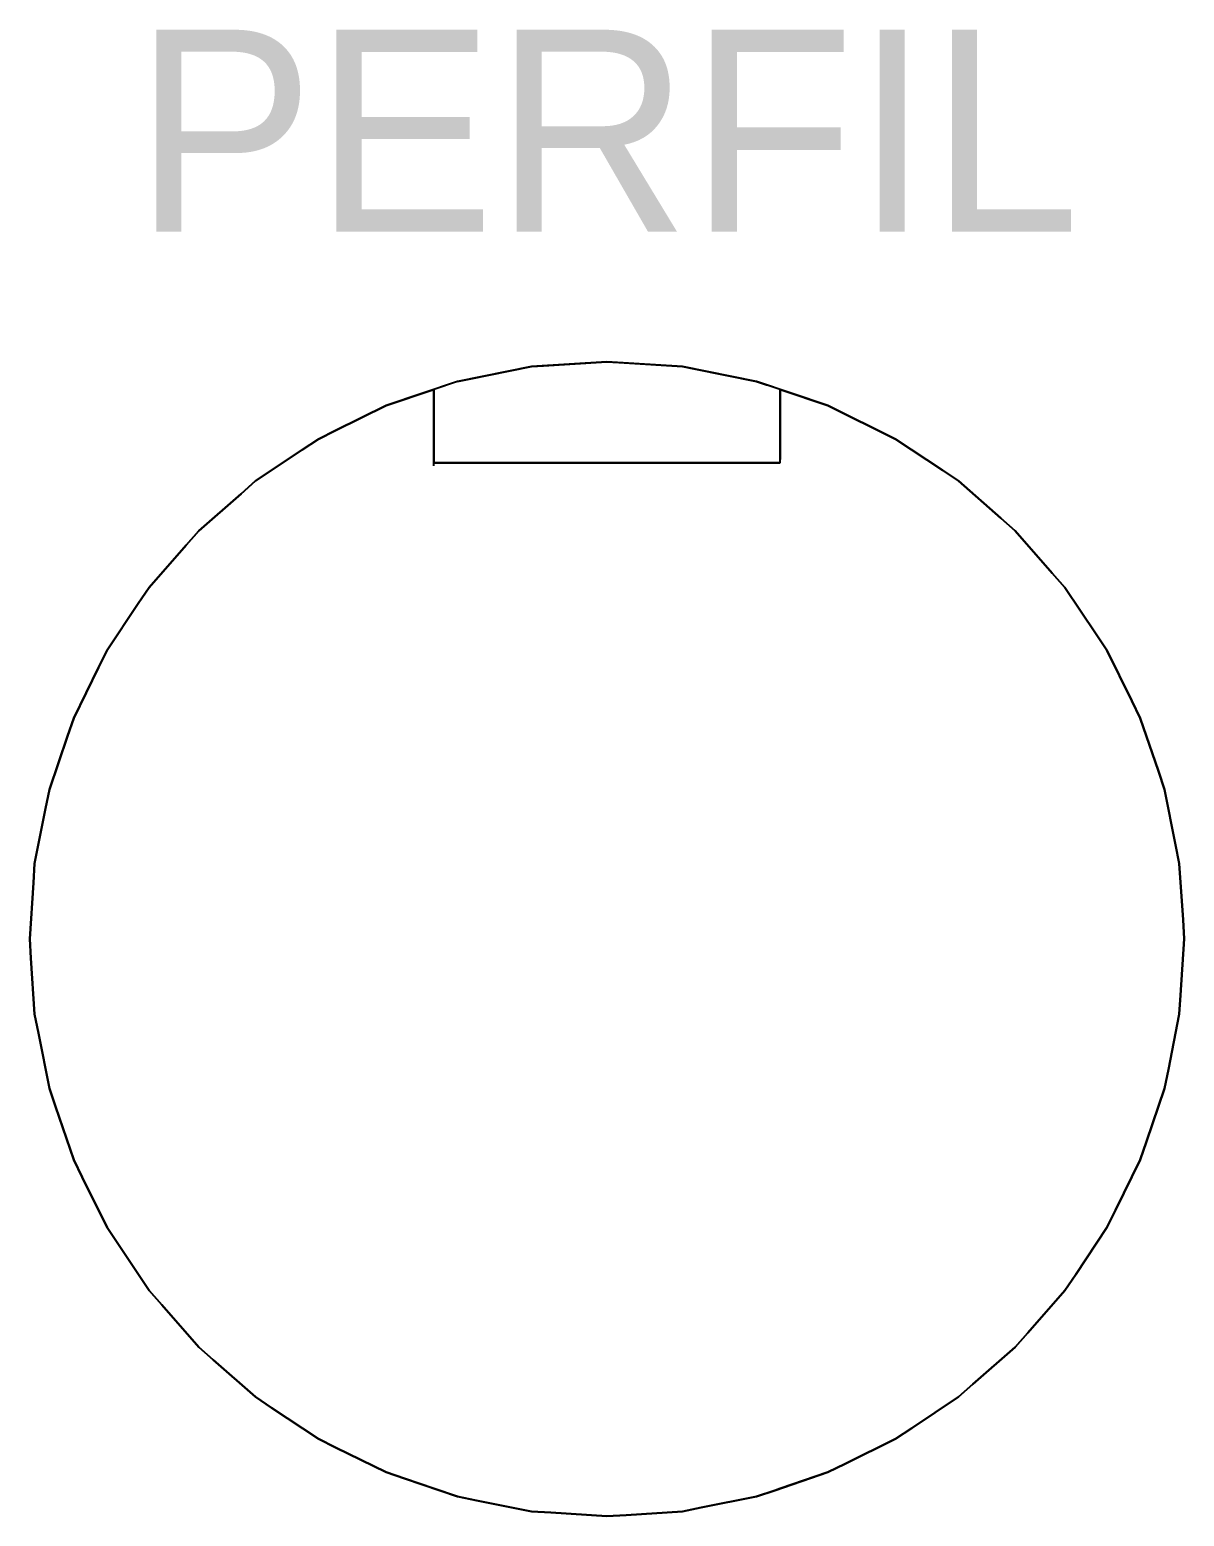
# Model space of a CAD drawing. Extents: x 0 to 420, y 0 to 297.
# Drawn here: x 220.34 to 240.34, y 154.66 to 180.41 of the extents above; entities that cross this region are included whole.
import ezdxf
from ezdxf.enums import TextEntityAlignment as Align

# ---------------------------------------------------------------- set-up
doc = ezdxf.new("R2010")
doc.units = 0
doc.layers.add('TEXTO', color=7, linetype='CONTINUOUS')
doc.layers.add('VISIBLE', color=7, linetype='CONTINUOUS')

msp = doc.modelspace()

# ---------------------------------------------------------------- linework, layer by layer
at = {"layer": 'VISIBLE'}
for p, q in [((230.3353, 174.6567), (229.03, 174.5711)), ((230.3353, 174.6567), (229.03, 174.5711)), ((229.2347, 174.5846), (230.3353, 174.6567)), ((230.3353, 174.6567), (230.54, 174.6433)), ((231.6405, 174.5711), (230.3353, 174.6567)), ((231.6405, 174.5711), (230.3353, 174.6567)), ((230.54, 174.6433), (231.6405, 174.5711)), ((229.03, 174.5711), (227.7471, 174.316)), ((229.03, 174.5711), (227.7471, 174.316)), ((227.7471, 174.316), (227.9483, 174.356)), ((227.9483, 174.356), (229.03, 174.5711)), ((229.03, 174.5711), (229.2347, 174.5846)), ((231.6405, 174.5711), (231.8418, 174.5311)), ((232.9235, 174.316), (231.6405, 174.5711)), ((232.9235, 174.316), (231.6405, 174.5711)), ((231.8418, 174.5311), (232.9235, 174.316)), ((227.7471, 174.316), (226.5084, 173.8955)), ((226.5084, 173.8955), (227.3353, 174.1762)), ((227.7471, 174.316), (227.3353, 174.1762)), ((227.3353, 174.1762), (227.3353, 174.1762)), ((227.3353, 173.3533), (227.3353, 174.1762)), ((227.3353, 174.1762), (227.3353, 172.9067)), ((227.3353, 174.1762), (227.3353, 174.1762)), ((227.3353, 174.1762), (227.3353, 172.9067)), ((227.3353, 174.1762), (227.3353, 174.1762)), ((232.9235, 174.316), (233.1178, 174.25)), ((234.1621, 173.8955), (232.9235, 174.316)), ((233.3353, 174.1762), (232.9235, 174.316)), ((233.3353, 174.1762), (233.3353, 174.1762)), ((233.3353, 174.1762), (234.1621, 173.8955)), ((233.3353, 174.1762), (233.3353, 172.9601)), ((233.3353, 172.9067), (233.3353, 174.1762)), ((233.3353, 172.9067), (233.3353, 174.1762)), ((233.3353, 174.1762), (233.3353, 174.1762)), ((233.3353, 174.1762), (233.3353, 174.1762)), ((226.5084, 173.8955), (225.635, 173.4648)), ((225.635, 173.4648), (226.5084, 173.8955)), ((235.3353, 173.317), (234.1621, 173.8955)), ((234.1621, 173.8955), (235.3353, 173.317)), ((225.3353, 173.317), (225.0574, 173.1313)), ((225.0574, 173.1313), (225.3353, 173.317)), ((225.635, 173.4648), (225.3353, 173.317)), ((225.3353, 173.317), (225.635, 173.4648)), ((227.3353, 173.3072), (227.3353, 173.3533)), ((227.3353, 172.8531), (227.3353, 173.3072)), ((236.145, 172.7759), (235.3353, 173.317)), ((235.3353, 173.317), (236.145, 172.7759)), ((225.0574, 173.1313), (224.2476, 172.5902)), ((224.2476, 172.5902), (225.0574, 173.1313)), ((227.4154, 172.9067), (227.3353, 172.9067)), ((227.3353, 172.9067), (233.3353, 172.9067)), ((227.3353, 172.9067), (227.3353, 172.9067)), ((227.3353, 172.9067), (233.3353, 172.9067)), ((227.8875, 172.9067), (227.4154, 172.9067)), ((228.1247, 172.9067), (227.8875, 172.9067)), ((228.2521, 172.9067), (228.1247, 172.9067)), ((228.3345, 172.9067), (228.2521, 172.9067)), ((229.2491, 172.9067), (228.3345, 172.9067)), ((230.3353, 172.9067), (229.2491, 172.9067)), ((231.4214, 172.9067), (230.3353, 172.9067)), ((232.336, 172.9067), (231.4214, 172.9067)), ((232.5458, 172.9067), (232.336, 172.9067)), ((233.3353, 172.9067), (232.5458, 172.9067)), ((233.3353, 172.9067), (233.3353, 172.9067)), ((224.2476, 172.5902), (223.9964, 172.3699)), ((223.9964, 172.3699), (224.2476, 172.5902)), ((236.4229, 172.5902), (236.145, 172.7759)), ((236.145, 172.7759), (236.4229, 172.5902)), ((237.1551, 171.9481), (236.4229, 172.5902)), ((236.4229, 172.5902), (237.1551, 171.9481)), ((223.9964, 172.3699), (223.2642, 171.7278)), ((223.2642, 171.7278), (223.9964, 172.3699)), ((237.4063, 171.7278), (237.1551, 171.9481)), ((237.1551, 171.9481), (237.4063, 171.7278)), ((223.2642, 171.7278), (223.0438, 171.4765)), ((223.0438, 171.4765), (223.2642, 171.7278)), ((238.0484, 170.9956), (237.4063, 171.7278)), ((237.4063, 171.7278), (238.0484, 170.9956)), ((223.0438, 171.4765), (222.4017, 170.7443)), ((222.4017, 170.7443), (223.0438, 171.4765)), ((238.2688, 170.7443), (238.0484, 170.9956)), ((238.0484, 170.9956), (238.2688, 170.7443)), ((222.4017, 170.7443), (222.2161, 170.4664)), ((222.2161, 170.4664), (222.4017, 170.7443)), ((238.8098, 169.9346), (238.2688, 170.7443)), ((238.2688, 170.7443), (238.8098, 169.9346)), ((222.2161, 170.4664), (221.675, 169.6567)), ((221.675, 169.6567), (222.2161, 170.4664)), ((238.9955, 169.6567), (238.8098, 169.9346)), ((238.8098, 169.9346), (238.9955, 169.6567)), ((221.675, 169.6567), (221.5272, 169.357)), ((221.5272, 169.357), (221.675, 169.6567)), ((239.4262, 168.7833), (238.9955, 169.6567)), ((238.9955, 169.6567), (239.4262, 168.7833)), ((221.5272, 169.357), (221.0965, 168.4835)), ((221.0965, 168.4835), (221.5272, 169.357)), ((239.5741, 168.4835), (239.4262, 168.7833)), ((239.4262, 168.7833), (239.5741, 168.4835)), ((221.0965, 168.4835), (220.989, 168.1671)), ((220.989, 168.1671), (221.0965, 168.4835)), ((239.8871, 167.5614), (239.5741, 168.4835)), ((239.5741, 168.4835), (239.8871, 167.5614)), ((220.989, 168.1671), (220.676, 167.2449)), ((220.676, 167.2449), (220.989, 168.1671)), ((239.9945, 167.2449), (239.8871, 167.5614)), ((239.8871, 167.5614), (239.9945, 167.2449)), ((220.676, 167.2449), (220.6108, 166.9171)), ((220.6108, 166.9171), (220.676, 167.2449)), ((240.1845, 166.2898), (239.9945, 167.2449)), ((239.9945, 167.2449), (240.1845, 166.2898)), ((220.6108, 166.9171), (220.4208, 165.962)), ((220.4208, 165.962), (220.6108, 166.9171)), ((240.2497, 165.962), (240.1845, 166.2898)), ((240.1845, 166.2898), (240.2497, 165.962)), ((220.4208, 165.962), (220.399, 165.6285)), ((220.399, 165.6285), (220.4208, 165.962)), ((240.3134, 164.9902), (240.2497, 165.962)), ((240.2497, 165.962), (240.3134, 164.9902)), ((220.399, 165.6285), (220.3353, 164.6567)), ((220.3353, 164.6567), (220.399, 165.6285)), ((240.3353, 164.6567), (240.3134, 164.9902)), ((240.3134, 164.9902), (240.3353, 164.6567)), ((220.3353, 164.6567), (220.3571, 164.3232)), ((220.3571, 164.3232), (220.3353, 164.6567)), ((240.2716, 163.6849), (240.3353, 164.6567)), ((240.3353, 164.6567), (240.2716, 163.6849)), ((220.3571, 164.3232), (220.4208, 163.3514)), ((220.4208, 163.3514), (220.3571, 164.3232)), ((240.2497, 163.3514), (240.2716, 163.6849)), ((240.2716, 163.6849), (240.2497, 163.3514)), ((220.4208, 163.3514), (220.486, 163.0236)), ((220.486, 163.0236), (220.4208, 163.3514)), ((240.0597, 162.3963), (240.2497, 163.3514)), ((240.2497, 163.3514), (240.0597, 162.3963)), ((220.486, 163.0236), (220.676, 162.0685)), ((220.676, 162.0685), (220.486, 163.0236)), ((239.9945, 162.0685), (240.0597, 162.3963)), ((240.0597, 162.3963), (239.9945, 162.0685)), ((220.676, 162.0685), (220.7834, 161.752)), ((220.7834, 161.752), (220.676, 162.0685)), ((239.6815, 161.1463), (239.9945, 162.0685)), ((239.9945, 162.0685), (239.6815, 161.1463)), ((220.7834, 161.752), (221.0965, 160.8299)), ((221.0965, 160.8299), (220.7834, 161.752)), ((239.5741, 160.8299), (239.6815, 161.1463)), ((239.6815, 161.1463), (239.5741, 160.8299)), ((221.0965, 160.8299), (221.2443, 160.5301)), ((221.2443, 160.5301), (221.0965, 160.8299)), ((239.1433, 159.9564), (239.5741, 160.8299)), ((239.5741, 160.8299), (239.1433, 159.9564)), ((221.2443, 160.5301), (221.675, 159.6567)), ((221.675, 159.6567), (221.2443, 160.5301)), ((238.9955, 159.6567), (239.1433, 159.9564)), ((239.1433, 159.9564), (238.9955, 159.6567)), ((221.675, 159.6567), (221.8607, 159.3788)), ((221.8607, 159.3788), (221.675, 159.6567)), ((238.4545, 158.847), (238.9955, 159.6567)), ((238.9955, 159.6567), (238.4545, 158.847)), ((221.8607, 159.3788), (222.4017, 158.5691)), ((222.4017, 158.5691), (221.8607, 159.3788)), ((238.2688, 158.5691), (238.4545, 158.847)), ((238.4545, 158.847), (238.2688, 158.5691)), ((222.4017, 158.5691), (222.6221, 158.3178)), ((222.6221, 158.3178), (222.4017, 158.5691)), ((237.6267, 157.8369), (238.2688, 158.5691)), ((238.2688, 158.5691), (237.6267, 157.8369)), ((222.6221, 158.3178), (223.2642, 157.5856)), ((223.2642, 157.5856), (222.6221, 158.3178)), ((237.4063, 157.5856), (237.6267, 157.8369)), ((237.6267, 157.8369), (237.4063, 157.5856)), ((223.2642, 157.5856), (223.5155, 157.3653)), ((223.5155, 157.3653), (223.2642, 157.5856)), ((223.5155, 157.3653), (224.2476, 156.7232)), ((224.2476, 156.7232), (223.5155, 157.3653)), ((236.6742, 156.9435), (237.4063, 157.5856)), ((237.4063, 157.5856), (236.6742, 156.9435)), ((236.4229, 156.7232), (236.6742, 156.9435)), ((236.6742, 156.9435), (236.4229, 156.7232)), ((224.2476, 156.7232), (224.5255, 156.5375)), ((224.5255, 156.5375), (224.2476, 156.7232)), ((235.6132, 156.1821), (236.4229, 156.7232)), ((236.4229, 156.7232), (235.6132, 156.1821)), ((224.5255, 156.5375), (225.3353, 155.9964)), ((225.3353, 155.9964), (224.5255, 156.5375)), ((235.3353, 155.9964), (235.6132, 156.1821)), ((235.6132, 156.1821), (235.3353, 155.9964)), ((225.3353, 155.9964), (225.635, 155.8486)), ((225.635, 155.8486), (225.3353, 155.9964)), ((225.635, 155.8486), (226.5084, 155.4179)), ((226.5084, 155.4179), (225.635, 155.8486)), ((234.4618, 155.5657), (235.3353, 155.9964)), ((235.3353, 155.9964), (234.4618, 155.5657)), ((234.1621, 155.4179), (234.4618, 155.5657)), ((234.4618, 155.5657), (234.1621, 155.4179)), ((226.5084, 155.4179), (226.8249, 155.3105)), ((226.8249, 155.3105), (226.5084, 155.4179)), ((226.8249, 155.3105), (227.7471, 154.9974)), ((227.3353, 155.1372), (226.8249, 155.3105)), ((233.2399, 155.1049), (234.1621, 155.4179)), ((234.1621, 155.4179), (233.3353, 155.1372)), ((227.7471, 154.9974), (227.3353, 155.1372)), ((232.9235, 154.9974), (233.2399, 155.1049)), ((233.2399, 155.1049), (232.9235, 154.9974)), ((233.3353, 155.1372), (233.2399, 155.1049)), ((227.7471, 154.9974), (228.0749, 154.9322)), ((228.0749, 154.9322), (227.7471, 154.9974)), ((228.0749, 154.9322), (229.03, 154.7422)), ((229.03, 154.7422), (228.0749, 154.9322)), ((231.6405, 154.7422), (231.9683, 154.8074)), ((231.9683, 154.8074), (231.6405, 154.7422)), ((231.9683, 154.8074), (232.9235, 154.9974)), ((232.9235, 154.9974), (231.9683, 154.8074)), ((229.03, 154.7422), (229.3635, 154.7204)), ((229.3635, 154.7204), (229.03, 154.7422)), ((229.3635, 154.7204), (230.3353, 154.6567)), ((230.3353, 154.6567), (229.3635, 154.7204)), ((230.3353, 154.6567), (230.6688, 154.6786)), ((230.6688, 154.6786), (230.3353, 154.6567)), ((230.6688, 154.6786), (231.6405, 154.7422)), ((231.6405, 154.7422), (230.6688, 154.6786))]:
    msp.add_line(p, q, dxfattribs=at)

# ---------------------------------------------------------------- texts
at = {"layer": 'TEXTO'}
msp.add_text('PERFIL', height=3.5, dxfattribs=at).set_placement((230.3353, 178.6567), align=Align.MIDDLE_CENTER)

doc.saveas('drawing.dxf')
